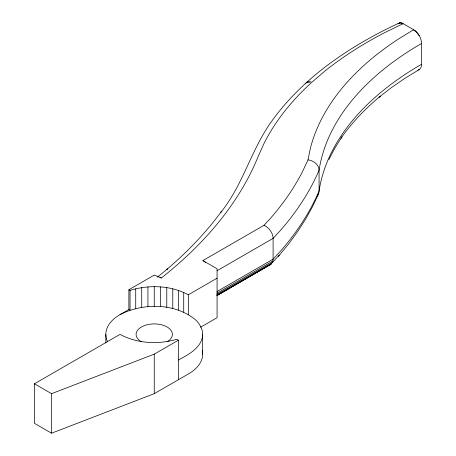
<?xml version="1.0" encoding="UTF-8"?>
<svg xmlns="http://www.w3.org/2000/svg" width="456" height="456" viewBox="0 0 456 456"><rect width="100%" height="100%" fill="white"/><g stroke="black" fill="none" stroke-linecap="round" stroke-linejoin="round"><path stroke-width="0.68" d="M107.491 341.618A48.41 27.947 0 0 1 120.019 314.623C142.791 302.972 173.628 302.864 194.393 318.869C198.138 321.868 200.976 326.023 202.23 330.663C205.24 345.545 189.365 354.363 178.364 359.989M217.13 295.562L271.36 263.944L272.899 260.969L273.098 259.162L273.098 238.368A11.166 7.324 52.1 0 0 270.431 230.747A11.4 7.473 52.1 0 0 263.995 225.31L202.903 260.575A11.218 6.475 60 0 1 205.456 262.536M263.995 225.304L270.083 218.737A484.728 279.853 0 0 0 302.431 171.747L308.022 159.856L310.365 148.331A365.49 211.014 0 0 1 399.034 38.652L413.655 29.708L416.681 32.165L419.246 35.648A11.223 6.452 60.2 0 1 421.561 43.474L421.561 64.267A11.719 6.737 60.2 0 1 419.144 69.626L404.848 78.364L391.47 87.563L379.039 97.196L380.23 96.233C365.455 108.539 351.981 122.47 340.951 138.259L341.954 136.834L334.881 148.04L328.953 159.463M318.191 194.609L312.332 207.058L305.491 219.37L297.694 231.488L287.97 244.786L278.331 256.426M279.294 255.052L272.312 262.582L216.993 294.519M305.822 83.191L307.167 82.034M306.934 82.713L308.256 81.573M308.205 82.519L309.504 81.396M309.578 82.616L310.855 81.516M399.804 22.84L398.111 23.815L399.804 22.84L402.01 23.062L413.655 29.708M157.383 277.157L167.437 268.949L166.548 269.678C187.006 252.299 205.804 232.873 221.656 211.174L220.915 212.228C243.145 184.708 251.284 149.294 271.941 120.897L272.682 119.842C285.57 102.19 301.034 86.572 317.912 72.726L318.79 72.008C343.225 52.332 370.454 36.372 398.875 23.182M413.404 29.862L415.199 30.78M414.994 30.905L416.681 32.165M416.527 32.262L418.049 33.807M417.89 70.087L419.144 69.626M120.019 314.623L128.877 309.504L128.877 289.742L154.248 275.093L161.333 277.989A579.912 334.807 0 0 0 258.267 156.248L264.109 143.298A410.497 237 0 0 1 311.009 82.998L323.788 71.98A410.497 237 0 0 1 384.938 32.53L403.207 23.627M216.999 270.761L273.098 238.368L280.092 230.827A495.946 286.334 0 0 0 319.069 170.253A354.266 204.533 0 0 1 421.561 43.474M128.877 289.742L130.046 290.415C149.015 284.521 170.635 285.308 188.334 294.77L217.073 278.177M202.23 350.43A48.41 27.947 0 0 1 188.482 373.909L154.248 393.676L51.556 433.2L34.439 423.316L34.439 383.792L120.019 334.385C137.205 343.647 158.198 344.696 176.768 339.304L178.364 340.227L178.364 379.751M216.999 291.549L273.098 259.162L280.092 251.621A495.946 286.334 0 0 0 319.069 191.047A354.266 204.533 0 0 1 421.561 64.267M216.845 293.333L272.899 260.969M216.851 295.414L271.36 263.944M217.102 295.38L263.004 268.88M264.224 268.174L268.51 265.705M200.56 327.237L217.073 317.707L217.073 268.755L202.903 260.575M34.439 383.792L51.556 393.67L154.248 354.147L178.364 340.227M399.564 22.954L400.864 22.8M400.533 22.96L402.01 23.062M269.029 265.466L270.072 264.999M401.582 23.273L402.676 23.883M128.877 309.504L130.046 310.177L130.046 290.415M417.935 33.875L419.246 35.648M202.658 334.322L202.658 354.084M188.334 294.77L188.334 314.537M183.717 292.444L183.717 312.212M178.456 290.415L178.456 310.177M172.773 288.796L172.773 308.564M166.776 287.622L166.776 307.39M160.569 286.909L160.569 306.671M154.248 286.67L154.248 306.432M154.248 354.147L154.248 393.676M147.932 286.909L147.932 306.671M141.719 287.622L141.719 307.39M135.723 288.796L135.723 308.564M105.838 334.385L105.838 342.855M51.556 393.67L51.556 433.2M141.411 341.795A18.154 10.482 0 0 1 141.411 326.975A18.154 10.482 0 0 1 167.084 326.975A18.154 10.482 0 0 1 167.084 341.795M308.022 159.862A11.235 9.006 18.5 0 1 319.075 170.253L319.069 191.047A11.736 9.405 18.5 0 1 317.125 196.148M159.948 277.561A8.658 5.774 50.8 0 1 161.333 277.983"/></g></svg>
